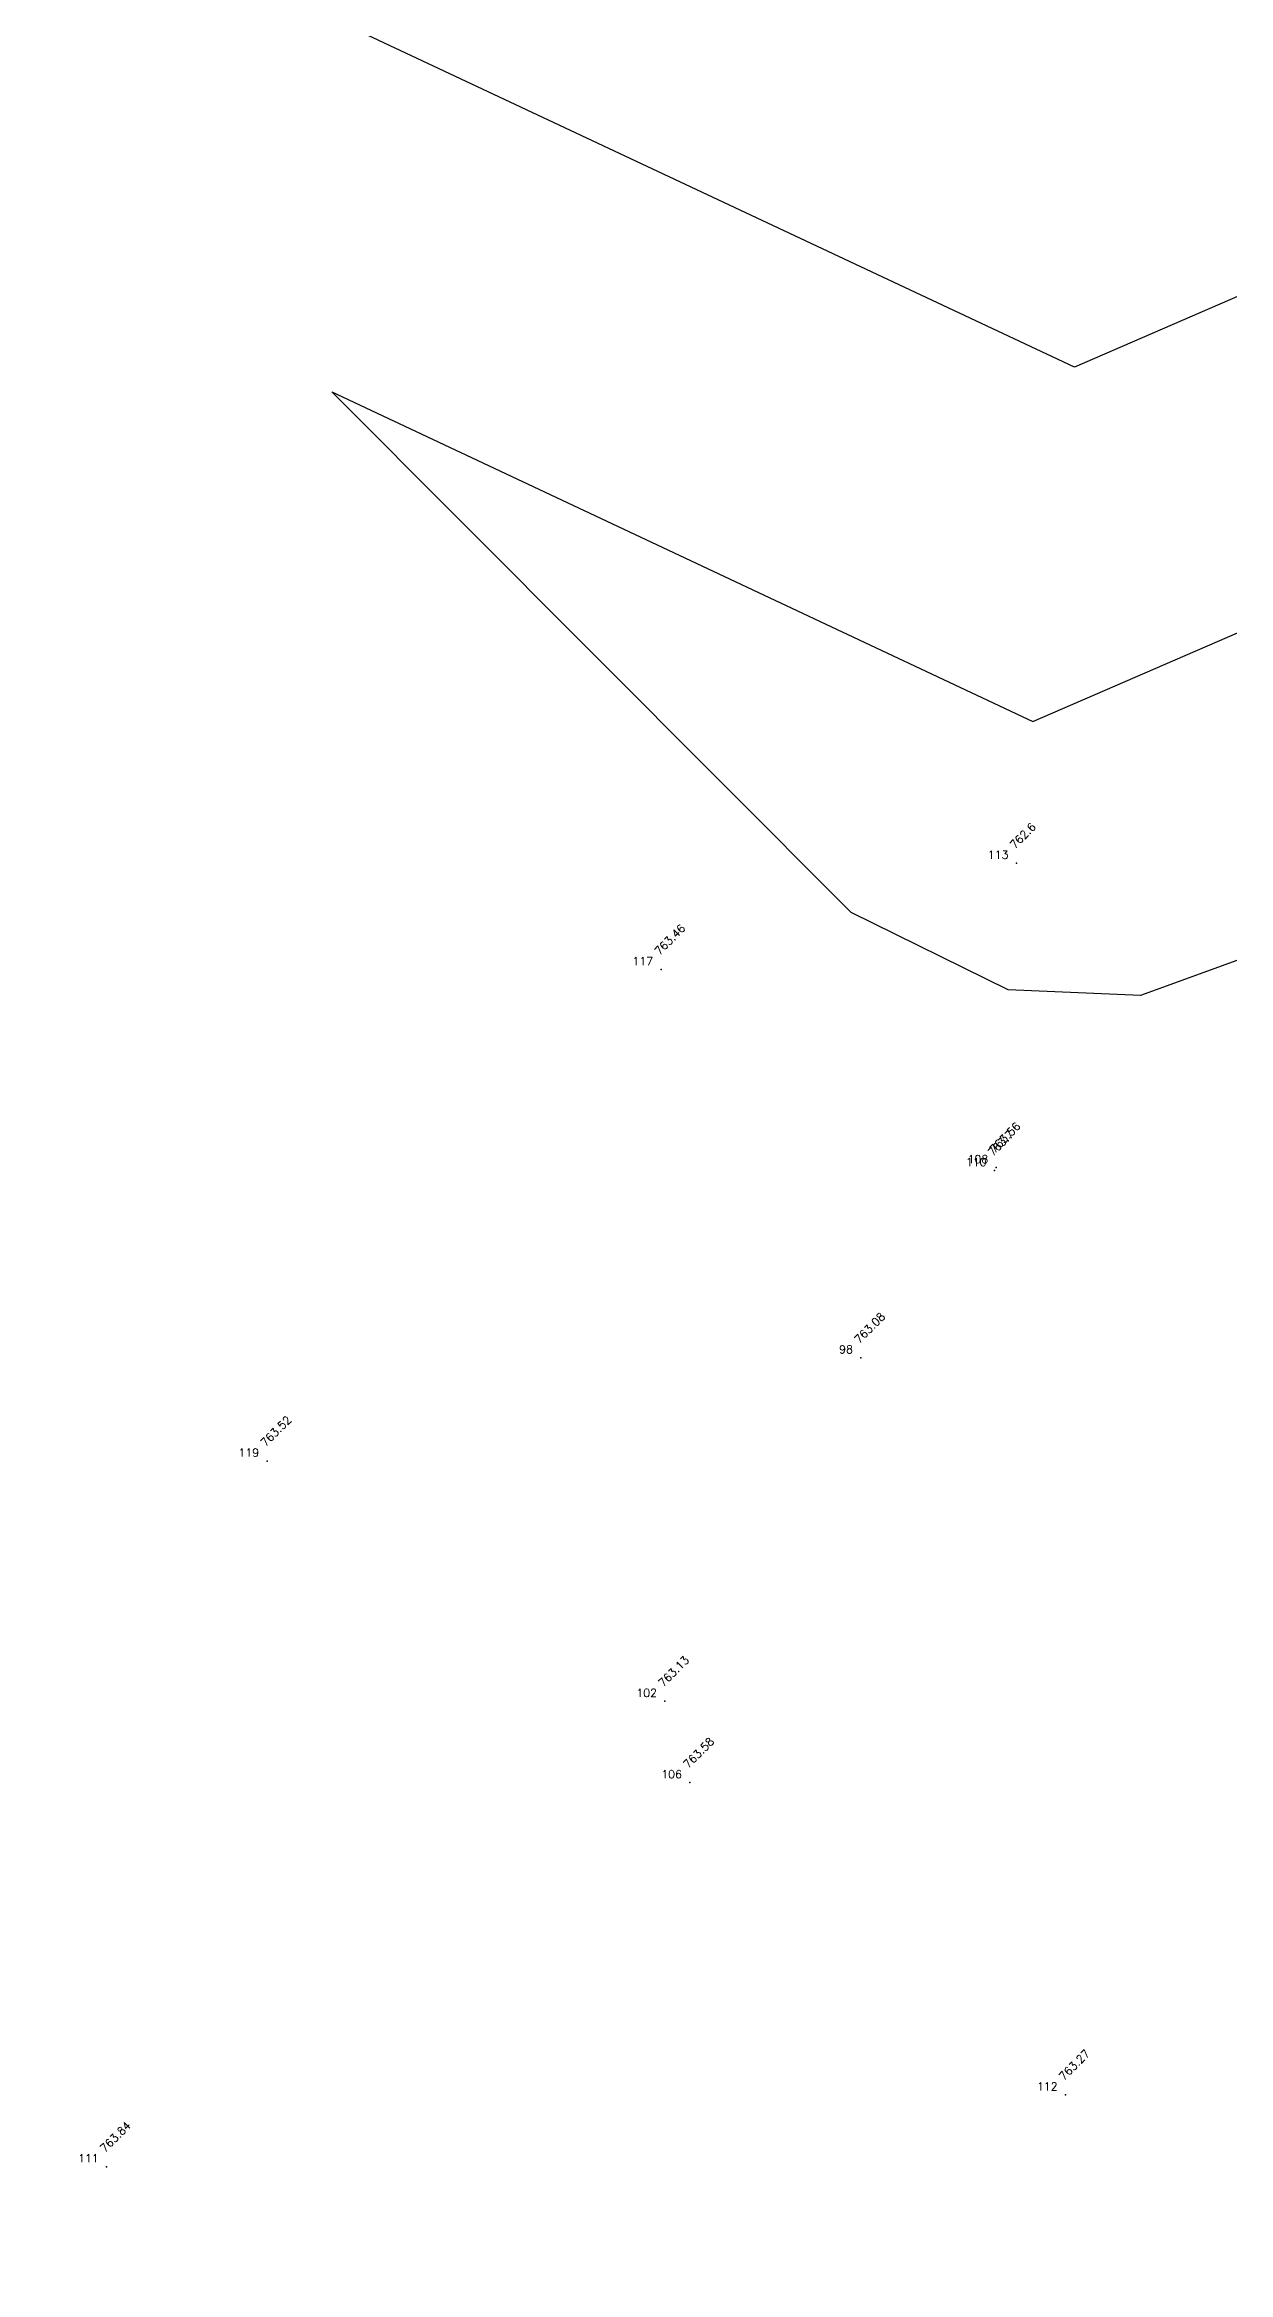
# Model space of a CAD drawing. Header units: millimetres. Extents: x 1625 to 2117, y 999 to 1266.
# Drawn here: x 1919.7 to 1956.7, y 1092.1 to 1161.7 of the extents above; entities that cross this region are included whole.
import ezdxf
from ezdxf.enums import TextEntityAlignment as Align

# ---------------------------------------------------------------- set-up
doc = ezdxf.new("R2010")
doc.units = ezdxf.units.MM
for name, color, linetype in [('CONTOUR', 4, 'Continuous'), ('Points', 7, 'Continuous'), ('Points-ELV', 6, 'Continuous'), ('Points-NUM', 4, 'Continuous'), ('Points-TXT', 3, 'Continuous')]:
    doc.layers.add(name, color=color, linetype=linetype)
doc.styles.add('ROMANS', font='romans.shx')

# ---------------------------------------------------------------- blocks, each defined once
blk = doc.blocks.new('POINTS')
at = {"layer": 'Points'}
blk.add_line((0, 0), (0, 0), dxfattribs=at)
blk.add_point((0, 0), dxfattribs=at)
at = {"layer": 'Points-ELV', "style": 'ROMANS'}
blk.add_attdef('ELEV', text='', height=1, rotation=45, dxfattribs=at).set_placement((0, 0), align=Align.BOTTOM_LEFT)
at = {"layer": 'Points-NUM', "style": 'ROMANS'}
blk.add_attdef('PTNUM', text='', height=1, dxfattribs=at).set_placement((0, 0), align=Align.BOTTOM_RIGHT)
at = {"layer": 'Points-TXT', "style": 'ROMANS'}
blk.add_attdef('DESC', text='', height=1, dxfattribs=at).set_placement((0, 0), align=Align.BOTTOM_RIGHT)

msp = doc.modelspace()

# ---------------------------------------------------------------- linework, layer by layer
at = {"layer": 'CONTOUR'}
for points, elevation in [([(2013.538, 1061.857), (2011.3, 1060.293), (2008.266, 1059.398), (2006.674, 1060.59), (2003.669, 1062.119), (2006.008, 1072.63), (2005.829, 1075.041), (2005.445, 1078.695), (2004.919, 1086.885), (1998.113, 1092.824), (2004.835, 1099.914), (2001.02, 1108.704), (2001.027, 1118.196), (2005.001, 1121.412), (1994.618, 1131.545), (1987.757, 1135.619), (1990.246, 1147.398), (1988.677, 1148.852), (1976.247, 1151.507), (1966.774, 1158.059), (1951.893, 1151.612), (1919.712, 1166.733)], 764), ([(1928.684, 1150.839), (1950.599, 1140.542), (1971.34, 1149.527), (1972.279, 1148.878), (1975.739, 1148.139), (1973.825, 1147.271), (1972.447, 1141.728), (1969.817, 1137.742), (1953.958, 1131.974), (1949.819, 1132.152), (1944.917, 1134.569), (1928.684, 1150.839)], 763)]:
    msp.add_lwpolyline(points, dxfattribs=dict(at, elevation=elevation))

# ---------------------------------------------------------------- block references
at = {"layer": 'Points', "linetype": 'Continuous'}
ref = msp.add_blockref('POINTS', (1950.082, 1136.114, 762.6), dxfattribs=at)
ref.add_attrib('PTNUM', '113', dxfattribs={"layer": 'Points-NUM', "height": 0.25, "style": 'ROMANS'}).set_placement((1949.832, 1136.177, 762.6), align=Align.BOTTOM_RIGHT)
ref.add_attrib('ELEV', '762.6', dxfattribs={"layer": 'Points-ELV', "height": 0.25, "rotation": 45, "style": 'ROMANS'}).set_placement((1950.082, 1136.489, 762.6), align=Align.BOTTOM_LEFT)
ref = msp.add_blockref('POINTS', (1938.978, 1132.792, 763.46), dxfattribs=at)
ref.add_attrib('PTNUM', '117', dxfattribs={"layer": 'Points-NUM', "height": 0.25, "style": 'ROMANS'}).set_placement((1938.728, 1132.854, 763.46), align=Align.BOTTOM_RIGHT)
ref.add_attrib('ELEV', '763.46', dxfattribs={"layer": 'Points-ELV', "height": 0.25, "rotation": 45, "style": 'ROMANS'}).set_placement((1938.978, 1133.167, 763.46), align=Align.BOTTOM_LEFT)
ref = msp.add_blockref('POINTS', (1949.396, 1126.51, 763.7), dxfattribs=at)
ref.add_attrib('PTNUM', '110', dxfattribs={"layer": 'Points-NUM', "height": 0.25, "style": 'ROMANS'}).set_placement((1949.146, 1126.572, 763.7), align=Align.BOTTOM_RIGHT)
ref.add_attrib('ELEV', '763.7', dxfattribs={"layer": 'Points-ELV', "height": 0.25, "rotation": 45, "style": 'ROMANS'}).set_placement((1949.396, 1126.885, 763.7), align=Align.BOTTOM_LEFT)
ref = msp.add_blockref('POINTS', (1949.45, 1126.605, 763.56), dxfattribs=at)
ref.add_attrib('PTNUM', '108', dxfattribs={"layer": 'Points-NUM', "height": 0.25, "style": 'ROMANS'}).set_placement((1949.2, 1126.668, 763.56), align=Align.BOTTOM_RIGHT)
ref.add_attrib('ELEV', '763.56', dxfattribs={"layer": 'Points-ELV', "height": 0.25, "rotation": 45, "style": 'ROMANS'}).set_placement((1949.45, 1126.98, 763.56), align=Align.BOTTOM_LEFT)
ref = msp.add_blockref('POINTS', (1945.222, 1120.659, 763.08), dxfattribs=at)
ref.add_attrib('PTNUM', '98', dxfattribs={"layer": 'Points-NUM', "height": 0.25, "style": 'ROMANS'}).set_placement((1944.972, 1120.722, 763.08), align=Align.BOTTOM_RIGHT)
ref.add_attrib('ELEV', '763.08', dxfattribs={"layer": 'Points-ELV', "height": 0.25, "rotation": 45, "style": 'ROMANS'}).set_placement((1945.222, 1121.034, 763.08), align=Align.BOTTOM_LEFT)
ref = msp.add_blockref('POINTS', (1926.666, 1117.432, 763.52), dxfattribs=at)
ref.add_attrib('PTNUM', '119', dxfattribs={"layer": 'Points-NUM', "height": 0.25, "style": 'ROMANS'}).set_placement((1926.416, 1117.495, 763.52), align=Align.BOTTOM_RIGHT)
ref.add_attrib('ELEV', '763.52', dxfattribs={"layer": 'Points-ELV', "height": 0.25, "rotation": 45, "style": 'ROMANS'}).set_placement((1926.666, 1117.807, 763.52), align=Align.BOTTOM_LEFT)
ref = msp.add_blockref('POINTS', (1939.098, 1109.926, 763.13), dxfattribs=at)
ref.add_attrib('PTNUM', '102', dxfattribs={"layer": 'Points-NUM', "height": 0.25, "style": 'ROMANS'}).set_placement((1938.848, 1109.988, 763.13), align=Align.BOTTOM_RIGHT)
ref.add_attrib('ELEV', '763.13', dxfattribs={"layer": 'Points-ELV', "height": 0.25, "rotation": 45, "style": 'ROMANS'}).set_placement((1939.098, 1110.301, 763.13), align=Align.BOTTOM_LEFT)
ref = msp.add_blockref('POINTS', (1939.878, 1107.385, 763.58), dxfattribs=at)
ref.add_attrib('PTNUM', '106', dxfattribs={"layer": 'Points-NUM', "height": 0.25, "style": 'ROMANS'}).set_placement((1939.628, 1107.447, 763.58), align=Align.BOTTOM_RIGHT)
ref.add_attrib('ELEV', '763.58', dxfattribs={"layer": 'Points-ELV', "height": 0.25, "rotation": 45, "style": 'ROMANS'}).set_placement((1939.878, 1107.76, 763.58), align=Align.BOTTOM_LEFT)
ref = msp.add_blockref('POINTS', (1951.617, 1097.632, 763.27), dxfattribs=at)
ref.add_attrib('PTNUM', '112', dxfattribs={"layer": 'Points-NUM', "height": 0.25, "style": 'ROMANS'}).set_placement((1951.367, 1097.695, 763.27), align=Align.BOTTOM_RIGHT)
ref.add_attrib('ELEV', '763.27', dxfattribs={"layer": 'Points-ELV', "height": 0.25, "rotation": 45, "style": 'ROMANS'}).set_placement((1951.617, 1098.007, 763.27), align=Align.BOTTOM_LEFT)
ref = msp.add_blockref('POINTS', (1921.651, 1095.383, 763.84), dxfattribs=at)
ref.add_attrib('PTNUM', '111', dxfattribs={"layer": 'Points-NUM', "height": 0.25, "style": 'ROMANS'}).set_placement((1921.401, 1095.446, 763.84), align=Align.BOTTOM_RIGHT)
ref.add_attrib('ELEV', '763.84', dxfattribs={"layer": 'Points-ELV', "height": 0.25, "rotation": 45, "style": 'ROMANS'}).set_placement((1921.651, 1095.758, 763.84), align=Align.BOTTOM_LEFT)

doc.saveas('drawing.dxf')
